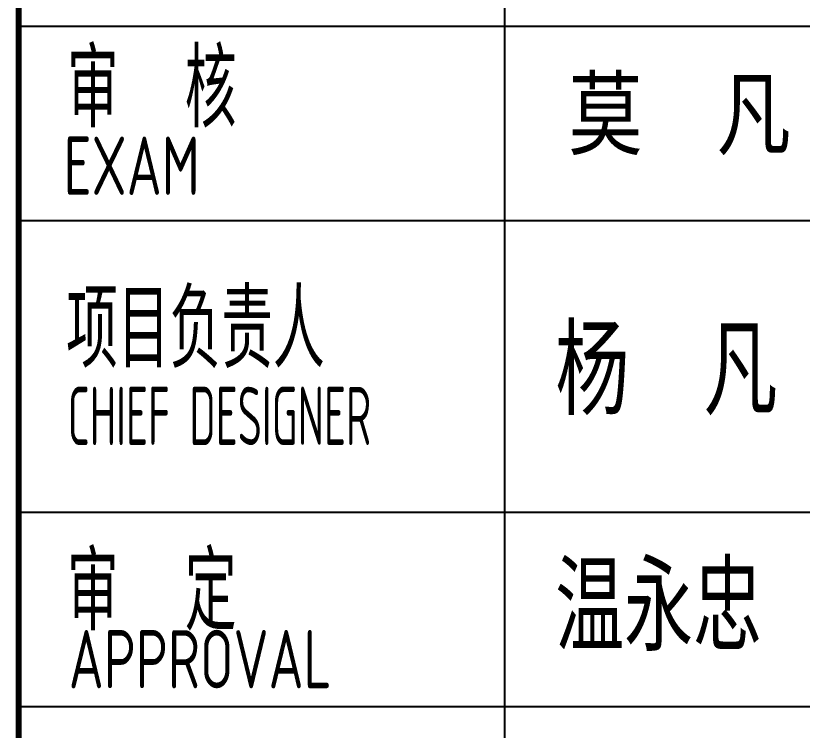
# Model space of a CAD drawing. Extents: x 2246048 to 2442613, y -66234 to 220766.
# Drawn here: x 2351498 to 2355545, y 117114 to 120790 of the extents above; entities that cross this region are included whole.
import ezdxf
from ezdxf.enums import TextEntityAlignment as Align

# ---------------------------------------------------------------- set-up
doc = ezdxf.new("R2010")
doc.units = 0
doc.header["$LTSCALE"] = 1000
doc.header["$MEASUREMENT"] = 0
doc.layers.add('J-图框线', color=4, linetype='Continuous')
doc.styles.add('-黑体', font='simhei.ttf', dxfattribs={"width": 0.8})
doc.styles.add('HT', font='simhei.ttf', dxfattribs={"width": 0.7})
doc.styles.add('LHR1', font='tssdeng.shx', dxfattribs={"width": 0.7, "bigfont": 'tssdchn.shx'})

# ---------------------------------------------------------------- blocks, each defined once
blk = doc.blocks.new('A$C5B595F1B')
at = {"layer": 'J-图框线'}
for p, q in [((-3500, 23770.7), (-3500, 5769.9)), ((-6000, 17770.7), (0, 17770.7)), ((-6000, 16770.7), (0, 16770.7)), ((-6000, 15270.7), (0, 15270.7)), ((-6000, 14270.7), (0, 14270.7))]:
    blk.add_line(p, q, dxfattribs=at)
for s, height, style, width, p in [('审  核', 400, 'LHR1', 0.7, (-5750.8, 17249)), ('莫  凡', 350, '-黑体', 0.8, (-3171.1, 17145.4)), ('项目负责人', 400, 'LHR1', 0.7, (-5755.4, 16011.9)), ('杨  凡', 400, 'HT', 0.7, (-3238.8, 15813.3)), ('CHIEF DESIGNER', 300, 'LHR1', 0.55, (-5747.3, 15615.4)), ('审  定', 400, 'LHR1', 0.7, (-5750.8, 14661.4)), ('温永忠', 400, '-黑体', 0.65, (-3238.8, 14598.8)), ('APPROVAL', 300, 'LHR1', 0.7, (-5742.2, 14364.1))]:
    blk.add_text(s, height=height, dxfattribs=dict(at, style=style, width=width)).set_placement(p)
at = {"layer": 'J-图框线', "style": 'LHR1', "width": 0.7}
blk.add_text('EXAM', height=300, dxfattribs=at).set_placement((-5418.4, 16902.4), align=Align.CENTER)

msp = doc.modelspace()

# ---------------------------------------------------------------- linework, layer by layer
at = {"layer": 'J-图框线', "const_width": 30, "elevation": 0}
msp.add_lwpolyline([(2351512.576, 102965.792), (2351512.576, 160365.792)], dxfattribs=at)

# ---------------------------------------------------------------- block references
at = {"layer": 'J-图框线'}
msp.add_blockref('A$C5B595F1B', (2357512.576, 102965.792), dxfattribs=at)

doc.saveas('drawing.dxf')
